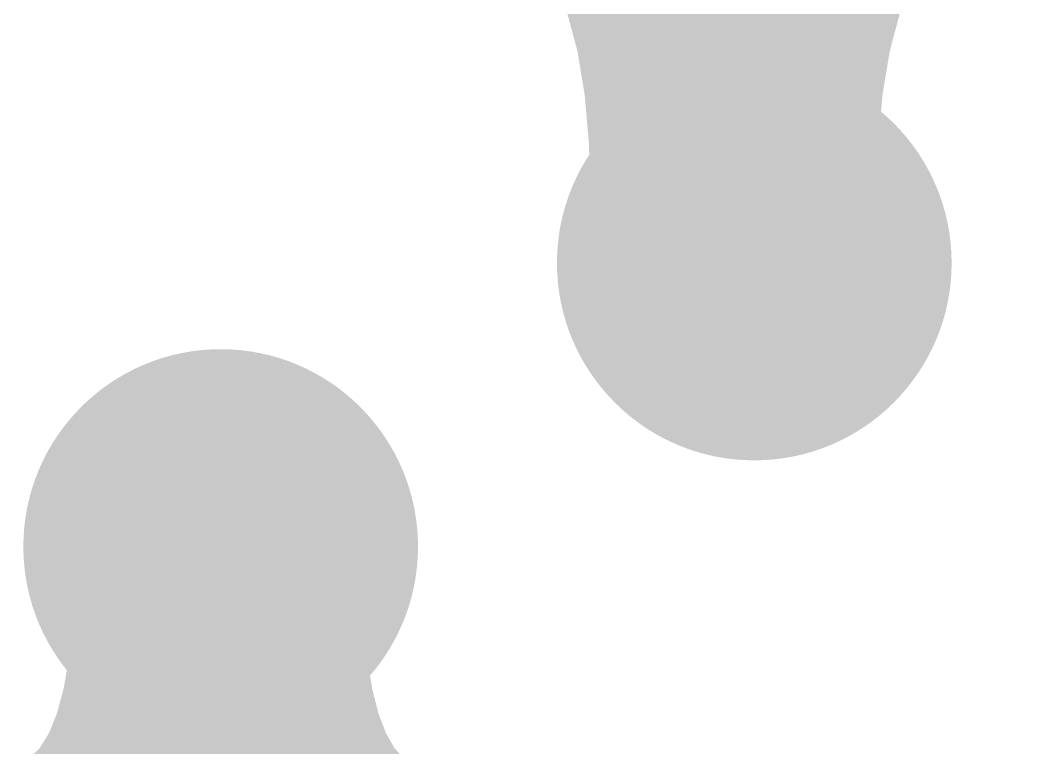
# Model space of a CAD drawing. Header units: inches. Extents: x 0.91 to 3.83, y 2.6 to 3.83.
# Drawn here: x 1.5717 to 1.6416, y 3.1511 to 3.202 of the extents above; entities that cross this region are included whole.
import ezdxf

# ---------------------------------------------------------------- set-up
doc = ezdxf.new("R2010")
doc.units = ezdxf.units.IN
doc.header["$MEASUREMENT"] = 0
for name, color, linetype in [('Bottom Layer', 5, 'Continuous'), ('Top Layer', 1, 'Continuous'), ('Via Holes', 16, 'Continuous')]:
    doc.layers.add(name, color=color, linetype=linetype)

msp = doc.modelspace()

# ---------------------------------------------------------------- hatches: boundary and pattern name
at = {"layer": 'Bottom Layer'}
h = msp.add_hatch(color=5, dxfattribs=at)
edge = h.paths.add_edge_path()
edge.add_arc((1.623, 3.185), 0.01378, 0, 360)
h = msp.add_hatch(color=5, dxfattribs=at)
edge = h.paths.add_edge_path()
edge.add_arc((1.585738, 3.165199), 0.01378, 0, 360)
at = {"layer": 'Top Layer'}
for points in [[(1.611554, 3.189506), (1.611454, 3.193329), (1.611154, 3.196749), (1.610654, 3.199767), (1.609954, 3.202383), (1.609054, 3.204596), (1.607954, 3.206407), (1.606654, 3.207815), (1.605154, 3.208821), (1.603454, 3.209425), (1.601554, 3.209626), (1.641554, 3.209626), (1.639654, 3.209425), (1.637954, 3.208821), (1.636454, 3.207815), (1.635154, 3.206407), (1.634054, 3.204596), (1.633154, 3.202383), (1.632454, 3.199767), (1.631954, 3.196749), (1.631654, 3.193329), (1.631554, 3.189506)], [(1.595572, 3.165033), (1.595619, 3.162129), (1.595996, 3.157237), (1.596326, 3.15525), (1.59675, 3.153568), (1.597269, 3.152192), (1.597882, 3.151122), (1.598589, 3.150358), (1.59939, 3.149899), (1.600286, 3.149746), (1.570526, 3.149746), (1.571484, 3.149899), (1.572342, 3.150358), (1.573099, 3.151122), (1.573755, 3.152192), (1.57431, 3.153568), (1.574765, 3.15525), (1.575118, 3.157237), (1.57537, 3.15953), (1.575572, 3.165033)]]:
    msp.add_hatch(color=1, dxfattribs=at).paths.add_polyline_path(points)
h = msp.add_hatch(color=1, dxfattribs=at)
edge = h.paths.add_edge_path()
edge.add_arc((1.623, 3.185), 0.01378, 0, 360)
h = msp.add_hatch(color=1, dxfattribs=at)
edge = h.paths.add_edge_path()
edge.add_arc((1.585738, 3.165199), 0.01378, 0, 360)
at = {"layer": 'Via Holes'}
h = msp.add_hatch(color=7, dxfattribs=at)
edge = h.paths.add_edge_path()
edge.add_arc((1.623, 3.185), 0.007874, 0, 360)
h = msp.add_hatch(color=7, dxfattribs=at)
edge = h.paths.add_edge_path()
edge.add_arc((1.585738, 3.165199), 0.007874, 0, 360)

# ---------------------------------------------------------------- linework, layer by layer
at = {"layer": 'Top Layer'}
for points in [[(1.621554, 3.186446, 0.02, 0.02, 0), (1.621554, 3.22251, 0.02, 0.02, 0)], [(1.621554, 3.186446, 0.02, 0.02, 0), (1.623, 3.185, 0.02, 0.02, 0)], [(1.585572, 3.165033, 0.02, 0.02, 0), (1.585738, 3.165199, 0.02, 0.02, 0)], [(1.585572, 3.135033, 0.02, 0.02, 0), (1.585572, 3.165033, 0.02, 0.02, 0)]]:
    msp.add_lwpolyline(points, format="xyseb", dxfattribs=at)
for points in [[(1.616554, 3.186446, 0.01, 0.01, 1), (1.626554, 3.186446, 0.01, 0.01, 1)], [(1.616554, 3.186446, 0.01, 0.01, 1), (1.626554, 3.186446, 0.01, 0.01, 1)], [(1.618, 3.185, 0.01, 0.01, 1), (1.628, 3.185, 0.01, 0.01, 1)], [(1.580738, 3.165199, 0.01, 0.01, 1), (1.590738, 3.165199, 0.01, 0.01, 1)], [(1.580572, 3.165033, 0.01, 0.01, 1), (1.590572, 3.165033, 0.01, 0.01, 1)], [(1.580572, 3.165033, 0.01, 0.01, 1), (1.590572, 3.165033, 0.01, 0.01, 1)]]:
    msp.add_lwpolyline(points, format="xyseb", close=True, dxfattribs=at)

doc.saveas('drawing.dxf')
